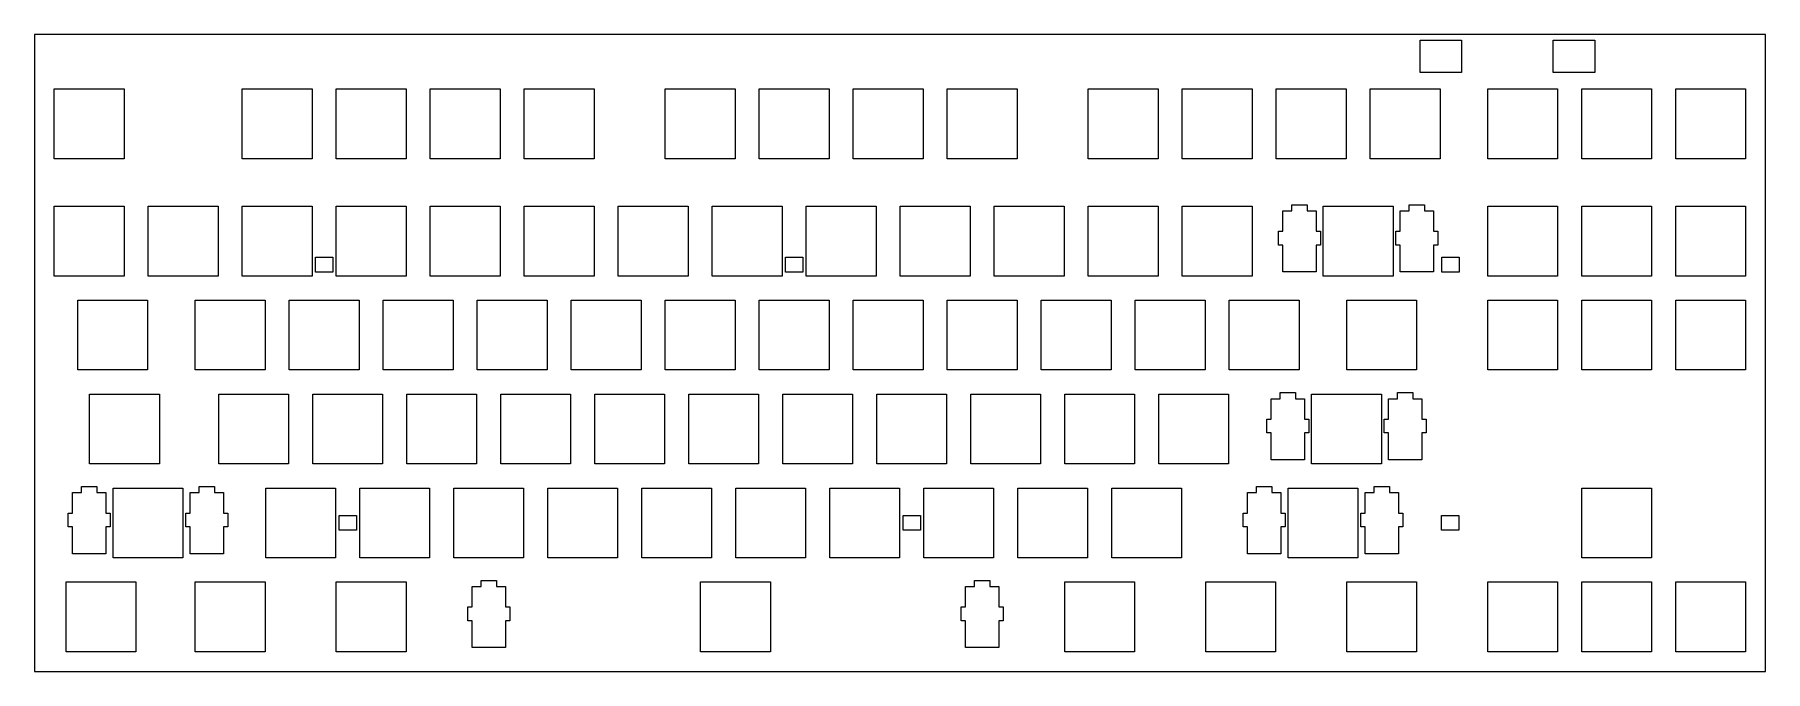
# Model space of a CAD drawing. Header units: millimetres. Extents: x 0 to 351, y 0 to 129.
import ezdxf

# ---------------------------------------------------------------- set-up
doc = ezdxf.new("R2010")
doc.units = ezdxf.units.MM

msp = doc.modelspace()

# ---------------------------------------------------------------- linework, layer by layer
for p, q in [((0, 129.19, 3.05), (0, 0, 3.05)), ((350.76, 129.19, 3.05), (0, 129.19, 3.05)), ((280.77, 128.09, 3.05), (289.17, 128.09, 3.05)), ((280.77, 121.49, 3.05), (280.77, 128.09, 3.05)), ((289.17, 128.09, 3.05), (289.17, 121.49, 3.05)), ((307.77, 128.09, 3.05), (316.17, 128.09, 3.05)), ((307.77, 121.49, 3.05), (307.77, 128.09, 3.05)), ((316.17, 128.09, 3.05), (316.17, 121.49, 3.05)), ((350.76, 0, 3.05), (350.76, 129.19, 3.05)), ((289.17, 121.49, 3.05), (280.77, 121.49, 3.05)), ((316.17, 121.49, 3.05), (307.77, 121.49, 3.05)), ((3.995, 118.165, 3.05), (18.145, 118.165, 3.05)), ((3.995, 104.015, 3.05), (3.995, 118.165, 3.05)), ((18.145, 118.165, 3.05), (18.145, 104.015, 3.05)), ((42.095, 118.165, 3.05), (56.245, 118.165, 3.05)), ((42.095, 104.015, 3.05), (42.095, 118.165, 3.05)), ((56.245, 118.165, 3.05), (56.245, 104.015, 3.05)), ((61.145, 118.165, 3.05), (75.295, 118.165, 3.05)), ((61.145, 104.015, 3.05), (61.145, 118.165, 3.05)), ((75.295, 118.165, 3.05), (75.295, 104.015, 3.05)), ((80.195, 118.165, 3.05), (94.345, 118.165, 3.05)), ((80.195, 104.015, 3.05), (80.195, 118.165, 3.05)), ((94.345, 118.165, 3.05), (94.345, 104.015, 3.05)), ((99.245, 118.165, 3.05), (113.395, 118.165, 3.05)), ((99.245, 104.015, 3.05), (99.245, 118.165, 3.05)), ((113.395, 118.165, 3.05), (113.395, 104.015, 3.05)), ((127.82, 118.165, 3.05), (141.97, 118.165, 3.05)), ((127.82, 104.015, 3.05), (127.82, 118.165, 3.05)), ((141.97, 118.165, 3.05), (141.97, 104.015, 3.05)), ((146.87, 118.165, 3.05), (161.02, 118.165, 3.05)), ((146.87, 104.015, 3.05), (146.87, 118.165, 3.05)), ((161.02, 118.165, 3.05), (161.02, 104.015, 3.05)), ((165.92, 118.165, 3.05), (180.07, 118.165, 3.05)), ((165.92, 104.015, 3.05), (165.92, 118.165, 3.05)), ((180.07, 118.165, 3.05), (180.07, 104.015, 3.05)), ((184.97, 118.165, 3.05), (199.12, 118.165, 3.05)), ((184.97, 104.015, 3.05), (184.97, 118.165, 3.05)), ((199.12, 118.165, 3.05), (199.12, 104.015, 3.05)), ((213.545, 118.165, 3.05), (227.695, 118.165, 3.05)), ((213.545, 104.015, 3.05), (213.545, 118.165, 3.05)), ((227.695, 118.165, 3.05), (227.695, 104.015, 3.05)), ((232.595, 118.165, 3.05), (246.745, 118.165, 3.05)), ((232.595, 104.015, 3.05), (232.595, 118.165, 3.05)), ((246.745, 118.165, 3.05), (246.745, 104.015, 3.05)), ((251.645, 118.165, 3.05), (265.795, 118.165, 3.05)), ((251.645, 104.015, 3.05), (251.645, 118.165, 3.05)), ((265.795, 118.165, 3.05), (265.795, 104.015, 3.05)), ((270.695, 118.165, 3.05), (284.845, 118.165, 3.05)), ((270.695, 104.015, 3.05), (270.695, 118.165, 3.05)), ((284.845, 118.165, 3.05), (284.845, 104.015, 3.05)), ((294.5075, 118.165, 3.05), (308.6575, 118.165, 3.05)), ((294.5075, 104.015, 3.05), (294.5075, 118.165, 3.05)), ((308.6575, 118.165, 3.05), (308.6575, 104.015, 3.05)), ((313.5575, 118.165, 3.05), (327.7075, 118.165, 3.05)), ((313.5575, 104.015, 3.05), (313.5575, 118.165, 3.05)), ((327.7075, 118.165, 3.05), (327.7075, 104.015, 3.05)), ((332.6075, 118.165, 3.05), (346.7575, 118.165, 3.05)), ((332.6075, 104.015, 3.05), (332.6075, 118.165, 3.05)), ((346.7575, 118.165, 3.05), (346.7575, 104.015, 3.05)), ((18.145, 104.015, 3.05), (3.995, 104.015, 3.05)), ((56.245, 104.015, 3.05), (42.095, 104.015, 3.05)), ((75.295, 104.015, 3.05), (61.145, 104.015, 3.05)), ((94.345, 104.015, 3.05), (80.195, 104.015, 3.05)), ((113.395, 104.015, 3.05), (99.245, 104.015, 3.05)), ((141.97, 104.015, 3.05), (127.82, 104.015, 3.05)), ((161.02, 104.015, 3.05), (146.87, 104.015, 3.05)), ((180.07, 104.015, 3.05), (165.92, 104.015, 3.05)), ((199.12, 104.015, 3.05), (184.97, 104.015, 3.05)), ((227.695, 104.015, 3.05), (213.545, 104.015, 3.05)), ((246.745, 104.015, 3.05), (232.595, 104.015, 3.05)), ((265.795, 104.015, 3.05), (251.645, 104.015, 3.05)), ((284.845, 104.015, 3.05), (270.695, 104.015, 3.05)), ((308.6575, 104.015, 3.05), (294.5075, 104.015, 3.05)), ((327.7075, 104.015, 3.05), (313.5575, 104.015, 3.05)), ((346.7575, 104.015, 3.05), (332.6075, 104.015, 3.05)), ((3.995, 94.3525, 3.05), (18.145, 94.3525, 3.05)), ((3.995, 80.2025, 3.05), (3.995, 94.3525, 3.05)), ((18.145, 94.3525, 3.05), (18.145, 80.2025, 3.05)), ((23.045, 94.3525, 3.05), (37.195, 94.3525, 3.05)), ((23.045, 80.2025, 3.05), (23.045, 94.3525, 3.05)), ((37.195, 94.3525, 3.05), (37.195, 80.2025, 3.05)), ((42.095, 94.3525, 3.05), (56.245, 94.3525, 3.05)), ((42.095, 80.2025, 3.05), (42.095, 94.3525, 3.05)), ((56.245, 94.3525, 3.05), (56.245, 80.2025, 3.05)), ((61.145, 80.2025, 3.05), (61.145, 94.3525, 3.05)), ((61.145, 94.3525, 3.05), (75.295, 94.3525, 3.05)), ((75.295, 94.3525, 3.05), (75.295, 80.2025, 3.05)), ((80.195, 94.3525, 3.05), (94.345, 94.3525, 3.05)), ((80.195, 80.2025, 3.05), (80.195, 94.3525, 3.05)), ((94.345, 94.3525, 3.05), (94.345, 80.2025, 3.05)), ((99.245, 80.2025, 3.05), (99.245, 94.3525, 3.05)), ((99.245, 94.3525, 3.05), (113.395, 94.3525, 3.05)), ((113.395, 94.3525, 3.05), (113.395, 80.2025, 3.05)), ((118.295, 94.3525, 3.05), (132.445, 94.3525, 3.05)), ((118.295, 80.2025, 3.05), (118.295, 94.3525, 3.05)), ((132.445, 94.3525, 3.05), (132.445, 80.2025, 3.05)), ((137.345, 94.3525, 3.05), (151.495, 94.3525, 3.05)), ((137.345, 80.2025, 3.05), (137.345, 94.3525, 3.05)), ((151.495, 94.3525, 3.05), (151.495, 80.2025, 3.05)), ((156.395, 94.3525, 3.05), (170.545, 94.3525, 3.05)), ((156.395, 80.2025, 3.05), (156.395, 94.3525, 3.05)), ((170.545, 94.3525, 3.05), (170.545, 80.2025, 3.05)), ((175.445, 94.3525, 3.05), (189.595, 94.3525, 3.05)), ((175.445, 80.2025, 3.05), (175.445, 94.3525, 3.05)), ((189.595, 94.3525, 3.05), (189.595, 80.2025, 3.05)), ((194.495, 94.3525, 3.05), (208.645, 94.3525, 3.05)), ((194.495, 80.2025, 3.05), (194.495, 94.3525, 3.05)), ((208.645, 94.3525, 3.05), (208.645, 80.2025, 3.05)), ((213.545, 94.3525, 3.05), (227.695, 94.3525, 3.05)), ((213.545, 80.2025, 3.05), (213.545, 94.3525, 3.05)), ((227.695, 94.3525, 3.05), (227.695, 80.2025, 3.05)), ((232.595, 80.2025, 3.05), (232.595, 94.3525, 3.05)), ((232.595, 94.3525, 3.05), (246.745, 94.3525, 3.05)), ((246.745, 94.3525, 3.05), (246.745, 80.2025, 3.05)), ((252.97, 89.2775, 3.05), (252.97, 93.4275, 3.05)), ((252.97, 93.4275, 3.05), (254.795, 93.4275, 3.05)), ((254.795, 93.4275, 3.05), (254.795, 94.6775, 3.05)), ((254.795, 94.6775, 3.05), (257.895, 94.6775, 3.05)), ((257.895, 94.6775, 3.05), (257.895, 93.4275, 3.05)), ((257.895, 93.4275, 3.05), (259.72, 93.4275, 3.05)), ((259.72, 93.4275, 3.05), (259.72, 89.2775, 3.05)), ((261.17, 94.3525, 3.05), (275.32, 94.3525, 3.05)), ((261.17, 80.2025, 3.05), (261.17, 94.3525, 3.05)), ((275.32, 94.3525, 3.05), (275.32, 80.2025, 3.05)), ((276.77, 89.2775, 3.05), (276.77, 93.4275, 3.05)), ((276.77, 93.4275, 3.05), (278.595, 93.4275, 3.05)), ((278.595, 93.4275, 3.05), (278.595, 94.6775, 3.05)), ((278.595, 94.6775, 3.05), (281.695, 94.6775, 3.05)), ((281.695, 94.6775, 3.05), (281.695, 93.4275, 3.05)), ((281.695, 93.4275, 3.05), (283.52, 93.4275, 3.05)), ((283.52, 93.4275, 3.05), (283.52, 89.2775, 3.05)), ((294.5075, 94.3525, 3.05), (308.6575, 94.3525, 3.05)), ((294.5075, 80.2025, 3.05), (294.5075, 94.3525, 3.05)), ((308.6575, 94.3525, 3.05), (308.6575, 80.2025, 3.05)), ((313.5575, 94.3525, 3.05), (327.7075, 94.3525, 3.05)), ((313.5575, 80.2025, 3.05), (313.5575, 94.3525, 3.05)), ((327.7075, 94.3525, 3.05), (327.7075, 80.2025, 3.05)), ((332.6075, 80.2025, 3.05), (332.6075, 94.3525, 3.05)), ((332.6075, 94.3525, 3.05), (346.7575, 94.3525, 3.05)), ((346.7575, 94.3525, 3.05), (346.7575, 80.2025, 3.05)), ((252.095, 86.4775, 3.05), (252.095, 89.2775, 3.05)), ((252.095, 89.2775, 3.05), (252.97, 89.2775, 3.05)), ((259.72, 89.2775, 3.05), (260.595, 89.2775, 3.05)), ((260.595, 89.2775, 3.05), (260.595, 86.4775, 3.05)), ((275.895, 86.4775, 3.05), (275.895, 89.2775, 3.05)), ((275.895, 89.2775, 3.05), (276.77, 89.2775, 3.05)), ((283.52, 89.2775, 3.05), (284.395, 89.2775, 3.05)), ((284.395, 89.2775, 3.05), (284.395, 86.4775, 3.05)), ((252.97, 86.4775, 3.05), (252.095, 86.4775, 3.05)), ((252.97, 81.0275, 3.05), (252.97, 86.4775, 3.05)), ((260.595, 86.4775, 3.05), (259.72, 86.4775, 3.05)), ((259.72, 86.4775, 3.05), (259.72, 81.0275, 3.05)), ((276.77, 86.4775, 3.05), (275.895, 86.4775, 3.05)), ((276.77, 81.0275, 3.05), (276.77, 86.4775, 3.05)), ((284.395, 86.4775, 3.05), (283.52, 86.4775, 3.05)), ((283.52, 86.4775, 3.05), (283.52, 81.0275, 3.05)), ((56.94, 84.015, 3.05), (60.44, 84.015, 3.05)), ((56.94, 81.015, 3.05), (56.94, 84.015, 3.05)), ((60.44, 81.015, 3.05), (56.94, 81.015, 3.05)), ((60.44, 84.015, 3.05), (60.44, 81.015, 3.05)), ((152.19, 81.015, 3.05), (152.19, 84.015, 3.05)), ((152.19, 84.015, 3.05), (155.69, 84.015, 3.05)), ((155.69, 81.015, 3.05), (152.19, 81.015, 3.05)), ((155.69, 84.015, 3.05), (155.69, 81.015, 3.05)), ((259.72, 81.0275, 3.05), (252.97, 81.0275, 3.05)), ((283.52, 81.0275, 3.05), (276.77, 81.0275, 3.05)), ((285.22, 84.015, 3.05), (288.72, 84.015, 3.05)), ((285.22, 81.015, 3.05), (285.22, 84.015, 3.05)), ((288.72, 81.015, 3.05), (285.22, 81.015, 3.05)), ((288.72, 84.015, 3.05), (288.72, 81.015, 3.05)), ((18.145, 80.2025, 3.05), (3.995, 80.2025, 3.05)), ((37.195, 80.2025, 3.05), (23.045, 80.2025, 3.05)), ((56.245, 80.2025, 3.05), (42.095, 80.2025, 3.05)), ((75.295, 80.2025, 3.05), (61.145, 80.2025, 3.05)), ((94.345, 80.2025, 3.05), (80.195, 80.2025, 3.05)), ((113.395, 80.2025, 3.05), (99.245, 80.2025, 3.05)), ((132.445, 80.2025, 3.05), (118.295, 80.2025, 3.05)), ((151.495, 80.2025, 3.05), (137.345, 80.2025, 3.05)), ((170.545, 80.2025, 3.05), (156.395, 80.2025, 3.05)), ((189.595, 80.2025, 3.05), (175.445, 80.2025, 3.05)), ((208.645, 80.2025, 3.05), (194.495, 80.2025, 3.05)), ((227.695, 80.2025, 3.05), (213.545, 80.2025, 3.05)), ((246.745, 80.2025, 3.05), (232.595, 80.2025, 3.05)), ((275.32, 80.2025, 3.05), (261.17, 80.2025, 3.05)), ((308.6575, 80.2025, 3.05), (294.5075, 80.2025, 3.05)), ((327.7075, 80.2025, 3.05), (313.5575, 80.2025, 3.05)), ((346.7575, 80.2025, 3.05), (332.6075, 80.2025, 3.05)), ((8.7575, 61.1525, 3.05), (8.7575, 75.3025, 3.05)), ((8.7575, 75.3025, 3.05), (22.9075, 75.3025, 3.05)), ((22.9075, 75.3025, 3.05), (22.9075, 61.1525, 3.05)), ((32.57, 61.1525, 3.05), (32.57, 75.3025, 3.05)), ((32.57, 75.3025, 3.05), (46.72, 75.3025, 3.05)), ((46.72, 75.3025, 3.05), (46.72, 61.1525, 3.05)), ((51.62, 75.3025, 3.05), (65.77, 75.3025, 3.05)), ((51.62, 61.1525, 3.05), (51.62, 75.3025, 3.05)), ((65.77, 75.3025, 3.05), (65.77, 61.1525, 3.05)), ((70.67, 75.3025, 3.05), (84.82, 75.3025, 3.05)), ((70.67, 61.1525, 3.05), (70.67, 75.3025, 3.05)), ((84.82, 75.3025, 3.05), (84.82, 61.1525, 3.05)), ((89.72, 75.3025, 3.05), (103.87, 75.3025, 3.05)), ((89.72, 61.1525, 3.05), (89.72, 75.3025, 3.05)), ((103.87, 75.3025, 3.05), (103.87, 61.1525, 3.05)), ((108.77, 75.3025, 3.05), (122.92, 75.3025, 3.05)), ((108.77, 61.1525, 3.05), (108.77, 75.3025, 3.05)), ((122.92, 75.3025, 3.05), (122.92, 61.1525, 3.05)), ((127.82, 61.1525, 3.05), (127.82, 75.3025, 3.05)), ((127.82, 75.3025, 3.05), (141.97, 75.3025, 3.05)), ((141.97, 75.3025, 3.05), (141.97, 61.1525, 3.05)), ((146.87, 75.3025, 3.05), (161.02, 75.3025, 3.05)), ((146.87, 61.1525, 3.05), (146.87, 75.3025, 3.05)), ((161.02, 75.3025, 3.05), (161.02, 61.1525, 3.05)), ((165.92, 75.3025, 3.05), (180.07, 75.3025, 3.05)), ((165.92, 61.1525, 3.05), (165.92, 75.3025, 3.05)), ((180.07, 75.3025, 3.05), (180.07, 61.1525, 3.05)), ((184.97, 75.3025, 3.05), (199.12, 75.3025, 3.05)), ((184.97, 61.1525, 3.05), (184.97, 75.3025, 3.05)), ((199.12, 75.3025, 3.05), (199.12, 61.1525, 3.05)), ((204.02, 61.1525, 3.05), (204.02, 75.3025, 3.05)), ((204.02, 75.3025, 3.05), (218.17, 75.3025, 3.05)), ((218.17, 75.3025, 3.05), (218.17, 61.1525, 3.05)), ((223.07, 75.3025, 3.05), (237.22, 75.3025, 3.05)), ((223.07, 61.1525, 3.05), (223.07, 75.3025, 3.05)), ((237.22, 75.3025, 3.05), (237.22, 61.1525, 3.05)), ((242.12, 61.1525, 3.05), (242.12, 75.3025, 3.05)), ((242.12, 75.3025, 3.05), (256.27, 75.3025, 3.05)), ((256.27, 75.3025, 3.05), (256.27, 61.1525, 3.05)), ((265.9325, 75.3025, 3.05), (280.0825, 75.3025, 3.05)), ((265.9325, 61.1525, 3.05), (265.9325, 75.3025, 3.05)), ((280.0825, 75.3025, 3.05), (280.0825, 61.1525, 3.05)), ((294.5075, 61.1525, 3.05), (294.5075, 75.3025, 3.05)), ((294.5075, 75.3025, 3.05), (308.6575, 75.3025, 3.05)), ((308.6575, 75.3025, 3.05), (308.6575, 61.1525, 3.05)), ((313.5575, 75.3025, 3.05), (327.7075, 75.3025, 3.05)), ((313.5575, 61.1525, 3.05), (313.5575, 75.3025, 3.05)), ((327.7075, 75.3025, 3.05), (327.7075, 61.1525, 3.05)), ((332.6075, 75.3025, 3.05), (346.7575, 75.3025, 3.05)), ((332.6075, 61.1525, 3.05), (332.6075, 75.3025, 3.05)), ((346.7575, 75.3025, 3.05), (346.7575, 61.1525, 3.05)), ((22.9075, 61.1525, 3.05), (8.7575, 61.1525, 3.05)), ((46.72, 61.1525, 3.05), (32.57, 61.1525, 3.05)), ((65.77, 61.1525, 3.05), (51.62, 61.1525, 3.05)), ((84.82, 61.1525, 3.05), (70.67, 61.1525, 3.05)), ((103.87, 61.1525, 3.05), (89.72, 61.1525, 3.05)), ((122.92, 61.1525, 3.05), (108.77, 61.1525, 3.05)), ((141.97, 61.1525, 3.05), (127.82, 61.1525, 3.05)), ((161.02, 61.1525, 3.05), (146.87, 61.1525, 3.05)), ((180.07, 61.1525, 3.05), (165.92, 61.1525, 3.05)), ((199.12, 61.1525, 3.05), (184.97, 61.1525, 3.05)), ((218.17, 61.1525, 3.05), (204.02, 61.1525, 3.05)), ((237.22, 61.1525, 3.05), (223.07, 61.1525, 3.05)), ((256.27, 61.1525, 3.05), (242.12, 61.1525, 3.05)), ((280.0825, 61.1525, 3.05), (265.9325, 61.1525, 3.05)), ((308.6575, 61.1525, 3.05), (294.5075, 61.1525, 3.05)), ((327.7075, 61.1525, 3.05), (313.5575, 61.1525, 3.05)), ((346.7575, 61.1525, 3.05), (332.6075, 61.1525, 3.05)), ((11.13875, 56.2525, 3.05), (25.28875, 56.2525, 3.05)), ((11.13875, 42.1025, 3.05), (11.13875, 56.2525, 3.05)), ((25.28875, 56.2525, 3.05), (25.28875, 42.1025, 3.05)), ((37.3325, 56.2525, 3.05), (51.4825, 56.2525, 3.05)), ((37.3325, 42.1025, 3.05), (37.3325, 56.2525, 3.05)), ((51.4825, 56.2525, 3.05), (51.4825, 42.1025, 3.05)), ((56.3825, 56.2525, 3.05), (70.5325, 56.2525, 3.05)), ((56.3825, 42.1025, 3.05), (56.3825, 56.2525, 3.05)), ((70.5325, 56.2525, 3.05), (70.5325, 42.1025, 3.05)), ((75.4325, 56.2525, 3.05), (89.5825, 56.2525, 3.05)), ((75.4325, 42.1025, 3.05), (75.4325, 56.2525, 3.05)), ((89.5825, 56.2525, 3.05), (89.5825, 42.1025, 3.05)), ((94.4825, 56.2525, 3.05), (108.6325, 56.2525, 3.05)), ((94.4825, 42.1025, 3.05), (94.4825, 56.2525, 3.05)), ((108.6325, 56.2525, 3.05), (108.6325, 42.1025, 3.05)), ((113.5325, 56.2525, 3.05), (127.6825, 56.2525, 3.05)), ((113.5325, 42.1025, 3.05), (113.5325, 56.2525, 3.05)), ((127.6825, 56.2525, 3.05), (127.6825, 42.1025, 3.05)), ((132.5825, 56.2525, 3.05), (146.7325, 56.2525, 3.05)), ((132.5825, 42.1025, 3.05), (132.5825, 56.2525, 3.05)), ((146.7325, 56.2525, 3.05), (146.7325, 42.1025, 3.05)), ((151.6325, 56.2525, 3.05), (165.7825, 56.2525, 3.05)), ((151.6325, 42.1025, 3.05), (151.6325, 56.2525, 3.05)), ((165.7825, 56.2525, 3.05), (165.7825, 42.1025, 3.05)), ((170.6825, 56.2525, 3.05), (184.8325, 56.2525, 3.05)), ((170.6825, 42.1025, 3.05), (170.6825, 56.2525, 3.05)), ((184.8325, 56.2525, 3.05), (184.8325, 42.1025, 3.05)), ((189.7325, 56.2525, 3.05), (203.8825, 56.2525, 3.05)), ((189.7325, 42.1025, 3.05), (189.7325, 56.2525, 3.05)), ((203.8825, 56.2525, 3.05), (203.8825, 42.1025, 3.05)), ((208.7825, 56.2525, 3.05), (222.9325, 56.2525, 3.05)), ((208.7825, 42.1025, 3.05), (208.7825, 56.2525, 3.05)), ((222.9325, 56.2525, 3.05), (222.9325, 42.1025, 3.05)), ((227.8325, 56.2525, 3.05), (241.9825, 56.2525, 3.05)), ((227.8325, 42.1025, 3.05), (227.8325, 56.2525, 3.05)), ((241.9825, 56.2525, 3.05), (241.9825, 42.1025, 3.05)), ((252.41375, 55.3275, 3.05), (252.41375, 56.5775, 3.05)), ((252.41375, 56.5775, 3.05), (255.51375, 56.5775, 3.05)), ((255.51375, 56.5775, 3.05), (255.51375, 55.3275, 3.05)), ((258.78875, 56.2525, 3.05), (272.93875, 56.2525, 3.05)), ((258.78875, 42.1025, 3.05), (258.78875, 56.2525, 3.05)), ((272.93875, 56.2525, 3.05), (272.93875, 42.1025, 3.05)), ((276.21375, 55.3275, 3.05), (276.21375, 56.5775, 3.05)), ((276.21375, 56.5775, 3.05), (279.31375, 56.5775, 3.05)), ((279.31375, 56.5775, 3.05), (279.31375, 55.3275, 3.05)), ((250.58875, 51.1775, 3.05), (250.58875, 55.3275, 3.05)), ((250.58875, 55.3275, 3.05), (252.41375, 55.3275, 3.05)), ((255.51375, 55.3275, 3.05), (257.33875, 55.3275, 3.05)), ((257.33875, 55.3275, 3.05), (257.33875, 51.1775, 3.05)), ((274.38875, 51.1775, 3.05), (274.38875, 55.3275, 3.05)), ((274.38875, 55.3275, 3.05), (276.21375, 55.3275, 3.05)), ((279.31375, 55.3275, 3.05), (281.13875, 55.3275, 3.05)), ((281.13875, 55.3275, 3.05), (281.13875, 51.1775, 3.05)), ((249.71375, 48.3775, 3.05), (249.71375, 51.1775, 3.05)), ((249.71375, 51.1775, 3.05), (250.58875, 51.1775, 3.05)), ((257.33875, 51.1775, 3.05), (258.21375, 51.1775, 3.05)), ((258.21375, 51.1775, 3.05), (258.21375, 48.3775, 3.05)), ((273.51375, 48.3775, 3.05), (273.51375, 51.1775, 3.05)), ((273.51375, 51.1775, 3.05), (274.38875, 51.1775, 3.05)), ((281.13875, 51.1775, 3.05), (282.01375, 51.1775, 3.05)), ((282.01375, 51.1775, 3.05), (282.01375, 48.3775, 3.05)), ((250.58875, 48.3775, 3.05), (249.71375, 48.3775, 3.05)), ((250.58875, 42.9275, 3.05), (250.58875, 48.3775, 3.05)), ((258.21375, 48.3775, 3.05), (257.33875, 48.3775, 3.05)), ((257.33875, 48.3775, 3.05), (257.33875, 42.9275, 3.05)), ((274.38875, 48.3775, 3.05), (273.51375, 48.3775, 3.05)), ((274.38875, 42.9275, 3.05), (274.38875, 48.3775, 3.05)), ((282.01375, 48.3775, 3.05), (281.13875, 48.3775, 3.05)), ((281.13875, 48.3775, 3.05), (281.13875, 42.9275, 3.05)), ((25.28875, 42.1025, 3.05), (11.13875, 42.1025, 3.05)), ((51.4825, 42.1025, 3.05), (37.3325, 42.1025, 3.05)), ((70.5325, 42.1025, 3.05), (56.3825, 42.1025, 3.05)), ((89.5825, 42.1025, 3.05), (75.4325, 42.1025, 3.05)), ((108.6325, 42.1025, 3.05), (94.4825, 42.1025, 3.05)), ((127.6825, 42.1025, 3.05), (113.5325, 42.1025, 3.05)), ((146.7325, 42.1025, 3.05), (132.5825, 42.1025, 3.05)), ((165.7825, 42.1025, 3.05), (151.6325, 42.1025, 3.05)), ((184.8325, 42.1025, 3.05), (170.6825, 42.1025, 3.05)), ((203.8825, 42.1025, 3.05), (189.7325, 42.1025, 3.05)), ((222.9325, 42.1025, 3.05), (208.7825, 42.1025, 3.05)), ((241.9825, 42.1025, 3.05), (227.8325, 42.1025, 3.05)), ((257.33875, 42.9275, 3.05), (250.58875, 42.9275, 3.05)), ((272.93875, 42.1025, 3.05), (258.78875, 42.1025, 3.05)), ((281.13875, 42.9275, 3.05), (274.38875, 42.9275, 3.05)), ((7.70125, 32.1275, 3.05), (7.70125, 36.2775, 3.05)), ((7.70125, 36.2775, 3.05), (9.52625, 36.2775, 3.05)), ((9.52625, 36.2775, 3.05), (9.52625, 37.5275, 3.05)), ((9.52625, 37.5275, 3.05), (12.62625, 37.5275, 3.05)), ((12.62625, 37.5275, 3.05), (12.62625, 36.2775, 3.05)), ((12.62625, 36.2775, 3.05), (14.45125, 36.2775, 3.05)), ((14.45125, 36.2775, 3.05), (14.45125, 32.1275, 3.05)), ((15.90125, 37.2025, 3.05), (30.05125, 37.2025, 3.05)), ((15.90125, 23.0525, 3.05), (15.90125, 37.2025, 3.05)), ((30.05125, 37.2025, 3.05), (30.05125, 23.0525, 3.05)), ((31.50125, 32.1275, 3.05), (31.50125, 36.2775, 3.05)), ((31.50125, 36.2775, 3.05), (33.32625, 36.2775, 3.05)), ((33.32625, 36.2775, 3.05), (33.32625, 37.5275, 3.05)), ((33.32625, 37.5275, 3.05), (36.42625, 37.5275, 3.05)), ((36.42625, 37.5275, 3.05), (36.42625, 36.2775, 3.05)), ((36.42625, 36.2775, 3.05), (38.25125, 36.2775, 3.05)), ((38.25125, 36.2775, 3.05), (38.25125, 32.1275, 3.05)), ((46.8575, 23.0525, 3.05), (46.8575, 37.2025, 3.05)), ((46.8575, 37.2025, 3.05), (61.0075, 37.2025, 3.05)), ((61.0075, 37.2025, 3.05), (61.0075, 23.0525, 3.05)), ((65.9075, 37.2025, 3.05), (80.0575, 37.2025, 3.05)), ((65.9075, 23.0525, 3.05), (65.9075, 37.2025, 3.05)), ((80.0575, 37.2025, 3.05), (80.0575, 23.0525, 3.05)), ((84.9575, 37.2025, 3.05), (99.1075, 37.2025, 3.05)), ((84.9575, 23.0525, 3.05), (84.9575, 37.2025, 3.05)), ((99.1075, 37.2025, 3.05), (99.1075, 23.0525, 3.05)), ((104.0075, 37.2025, 3.05), (118.1575, 37.2025, 3.05)), ((104.0075, 23.0525, 3.05), (104.0075, 37.2025, 3.05)), ((118.1575, 37.2025, 3.05), (118.1575, 23.0525, 3.05)), ((123.0575, 23.0525, 3.05), (123.0575, 37.2025, 3.05)), ((123.0575, 37.2025, 3.05), (137.2075, 37.2025, 3.05)), ((137.2075, 37.2025, 3.05), (137.2075, 23.0525, 3.05)), ((142.1075, 37.2025, 3.05), (156.2575, 37.2025, 3.05)), ((142.1075, 23.0525, 3.05), (142.1075, 37.2025, 3.05)), ((156.2575, 37.2025, 3.05), (156.2575, 23.0525, 3.05)), ((161.1575, 23.0525, 3.05), (161.1575, 37.2025, 3.05)), ((161.1575, 37.2025, 3.05), (175.3075, 37.2025, 3.05)), ((175.3075, 37.2025, 3.05), (175.3075, 23.0525, 3.05)), ((180.2075, 23.0525, 3.05), (180.2075, 37.2025, 3.05)), ((180.2075, 37.2025, 3.05), (194.3575, 37.2025, 3.05)), ((194.3575, 37.2025, 3.05), (194.3575, 23.0525, 3.05)), ((199.2575, 37.2025, 3.05), (213.4075, 37.2025, 3.05)), ((199.2575, 23.0525, 3.05), (199.2575, 37.2025, 3.05)), ((213.4075, 37.2025, 3.05), (213.4075, 23.0525, 3.05)), ((218.3075, 37.2025, 3.05), (232.4575, 37.2025, 3.05)), ((218.3075, 23.0525, 3.05), (218.3075, 37.2025, 3.05)), ((232.4575, 37.2025, 3.05), (232.4575, 23.0525, 3.05)), ((245.82625, 32.1275, 3.05), (245.82625, 36.2775, 3.05)), ((245.82625, 36.2775, 3.05), (247.65125, 36.2775, 3.05)), ((247.65125, 36.2775, 3.05), (247.65125, 37.5275, 3.05)), ((247.65125, 37.5275, 3.05), (250.75125, 37.5275, 3.05)), ((250.75125, 37.5275, 3.05), (250.75125, 36.2775, 3.05)), ((250.75125, 36.2775, 3.05), (252.57625, 36.2775, 3.05)), ((252.57625, 36.2775, 3.05), (252.57625, 32.1275, 3.05)), ((254.02625, 37.2025, 3.05), (268.17625, 37.2025, 3.05)), ((254.02625, 23.0525, 3.05), (254.02625, 37.2025, 3.05)), ((268.17625, 37.2025, 3.05), (268.17625, 23.0525, 3.05)), ((269.62625, 32.1275, 3.05), (269.62625, 36.2775, 3.05)), ((269.62625, 36.2775, 3.05), (271.45125, 36.2775, 3.05)), ((271.45125, 36.2775, 3.05), (271.45125, 37.5275, 3.05)), ((271.45125, 37.5275, 3.05), (274.55125, 37.5275, 3.05)), ((274.55125, 37.5275, 3.05), (274.55125, 36.2775, 3.05)), ((274.55125, 36.2775, 3.05), (276.37625, 36.2775, 3.05)), ((276.37625, 36.2775, 3.05), (276.37625, 32.1275, 3.05)), ((313.5575, 37.2025, 3.05), (327.7075, 37.2025, 3.05)), ((313.5575, 23.0525, 3.05), (313.5575, 37.2025, 3.05)), ((327.7075, 37.2025, 3.05), (327.7075, 23.0525, 3.05)), ((6.82625, 29.3275, 3.05), (6.82625, 32.1275, 3.05)), ((6.82625, 32.1275, 3.05), (7.70125, 32.1275, 3.05)), ((14.45125, 32.1275, 3.05), (15.32625, 32.1275, 3.05)), ((15.32625, 32.1275, 3.05), (15.32625, 29.3275, 3.05)), ((30.62625, 29.3275, 3.05), (30.62625, 32.1275, 3.05)), ((30.62625, 32.1275, 3.05), (31.50125, 32.1275, 3.05)), ((38.25125, 32.1275, 3.05), (39.12625, 32.1275, 3.05)), ((39.12625, 32.1275, 3.05), (39.12625, 29.3275, 3.05)), ((61.71, 28.63, 3.05), (61.71, 31.63, 3.05)), ((61.71, 31.63, 3.05), (65.21, 31.63, 3.05)), ((65.21, 31.63, 3.05), (65.21, 28.63, 3.05)), ((176.01, 28.63, 3.05), (176.01, 31.63, 3.05)), ((176.01, 31.63, 3.05), (179.51, 31.63, 3.05)), ((179.51, 31.63, 3.05), (179.51, 28.63, 3.05)), ((244.95125, 29.3275, 3.05), (244.95125, 32.1275, 3.05)), ((244.95125, 32.1275, 3.05), (245.82625, 32.1275, 3.05)), ((252.57625, 32.1275, 3.05), (253.45125, 32.1275, 3.05)), ((253.45125, 32.1275, 3.05), (253.45125, 29.3275, 3.05)), ((268.75125, 29.3275, 3.05), (268.75125, 32.1275, 3.05)), ((268.75125, 32.1275, 3.05), (269.62625, 32.1275, 3.05)), ((276.37625, 32.1275, 3.05), (277.25125, 32.1275, 3.05)), ((277.25125, 32.1275, 3.05), (277.25125, 29.3275, 3.05)), ((285.12, 28.63, 3.05), (285.12, 31.63, 3.05)), ((285.12, 31.63, 3.05), (288.62, 31.63, 3.05)), ((288.62, 31.63, 3.05), (288.62, 28.63, 3.05)), ((7.70125, 29.3275, 3.05), (6.82625, 29.3275, 3.05)), ((7.70125, 23.8775, 3.05), (7.70125, 29.3275, 3.05)), ((15.32625, 29.3275, 3.05), (14.45125, 29.3275, 3.05)), ((14.45125, 29.3275, 3.05), (14.45125, 23.8775, 3.05)), ((31.50125, 29.3275, 3.05), (30.62625, 29.3275, 3.05)), ((31.50125, 23.8775, 3.05), (31.50125, 29.3275, 3.05)), ((39.12625, 29.3275, 3.05), (38.25125, 29.3275, 3.05)), ((38.25125, 29.3275, 3.05), (38.25125, 23.8775, 3.05)), ((65.21, 28.63, 3.05), (61.71, 28.63, 3.05)), ((179.51, 28.63, 3.05), (176.01, 28.63, 3.05)), ((245.82625, 29.3275, 3.05), (244.95125, 29.3275, 3.05)), ((245.82625, 23.8775, 3.05), (245.82625, 29.3275, 3.05)), ((253.45125, 29.3275, 3.05), (252.57625, 29.3275, 3.05)), ((252.57625, 29.3275, 3.05), (252.57625, 23.8775, 3.05)), ((269.62625, 29.3275, 3.05), (268.75125, 29.3275, 3.05)), ((269.62625, 23.8775, 3.05), (269.62625, 29.3275, 3.05)), ((277.25125, 29.3275, 3.05), (276.37625, 29.3275, 3.05)), ((276.37625, 29.3275, 3.05), (276.37625, 23.8775, 3.05)), ((288.62, 28.63, 3.05), (285.12, 28.63, 3.05)), ((14.45125, 23.8775, 3.05), (7.70125, 23.8775, 3.05)), ((30.05125, 23.0525, 3.05), (15.90125, 23.0525, 3.05)), ((38.25125, 23.8775, 3.05), (31.50125, 23.8775, 3.05)), ((61.0075, 23.0525, 3.05), (46.8575, 23.0525, 3.05)), ((80.0575, 23.0525, 3.05), (65.9075, 23.0525, 3.05)), ((99.1075, 23.0525, 3.05), (84.9575, 23.0525, 3.05)), ((118.1575, 23.0525, 3.05), (104.0075, 23.0525, 3.05)), ((137.2075, 23.0525, 3.05), (123.0575, 23.0525, 3.05)), ((156.2575, 23.0525, 3.05), (142.1075, 23.0525, 3.05)), ((175.3075, 23.0525, 3.05), (161.1575, 23.0525, 3.05)), ((194.3575, 23.0525, 3.05), (180.2075, 23.0525, 3.05)), ((213.4075, 23.0525, 3.05), (199.2575, 23.0525, 3.05)), ((232.4575, 23.0525, 3.05), (218.3075, 23.0525, 3.05)), ((252.57625, 23.8775, 3.05), (245.82625, 23.8775, 3.05)), ((268.17625, 23.0525, 3.05), (254.02625, 23.0525, 3.05)), ((276.37625, 23.8775, 3.05), (269.62625, 23.8775, 3.05)), ((327.7075, 23.0525, 3.05), (313.5575, 23.0525, 3.05)), ((6.37625, 4.0025, 3.05), (6.37625, 18.1525, 3.05)), ((6.37625, 18.1525, 3.05), (20.52625, 18.1525, 3.05)), ((20.52625, 18.1525, 3.05), (20.52625, 4.0025, 3.05)), ((32.57, 18.1525, 3.05), (46.72, 18.1525, 3.05)), ((32.57, 4.0025, 3.05), (32.57, 18.1525, 3.05)), ((46.72, 18.1525, 3.05), (46.72, 4.0025, 3.05)), ((61.145, 18.1525, 3.05), (75.295, 18.1525, 3.05)), ((61.145, 4.0025, 3.05), (61.145, 18.1525, 3.05)), ((75.295, 18.1525, 3.05), (75.295, 4.0025, 3.05)), ((90.48875, 17.2275, 3.05), (90.48875, 18.4775, 3.05)), ((90.48875, 18.4775, 3.05), (93.58875, 18.4775, 3.05)), ((93.58875, 18.4775, 3.05), (93.58875, 17.2275, 3.05)), ((134.96375, 4.0025, 3.05), (134.96375, 18.1525, 3.05)), ((134.96375, 18.1525, 3.05), (149.11375, 18.1525, 3.05)), ((149.11375, 18.1525, 3.05), (149.11375, 4.0025, 3.05)), ((190.48875, 17.2275, 3.05), (190.48875, 18.4775, 3.05)), ((190.48875, 18.4775, 3.05), (193.58875, 18.4775, 3.05)), ((193.58875, 18.4775, 3.05), (193.58875, 17.2275, 3.05)), ((208.7825, 18.1525, 3.05), (222.9325, 18.1525, 3.05)), ((208.7825, 4.0025, 3.05), (208.7825, 18.1525, 3.05)), ((222.9325, 18.1525, 3.05), (222.9325, 4.0025, 3.05)), ((237.3575, 4.0025, 3.05), (237.3575, 18.1525, 3.05)), ((237.3575, 18.1525, 3.05), (251.5075, 18.1525, 3.05)), ((251.5075, 18.1525, 3.05), (251.5075, 4.0025, 3.05)), ((265.9325, 18.1525, 3.05), (280.0825, 18.1525, 3.05)), ((265.9325, 4.0025, 3.05), (265.9325, 18.1525, 3.05)), ((280.0825, 18.1525, 3.05), (280.0825, 4.0025, 3.05)), ((294.5075, 18.1525, 3.05), (308.6575, 18.1525, 3.05)), ((294.5075, 4.0025, 3.05), (294.5075, 18.1525, 3.05)), ((308.6575, 18.1525, 3.05), (308.6575, 4.0025, 3.05)), ((313.5575, 4.0025, 3.05), (313.5575, 18.1525, 3.05)), ((313.5575, 18.1525, 3.05), (327.7075, 18.1525, 3.05)), ((327.7075, 18.1525, 3.05), (327.7075, 4.0025, 3.05)), ((332.6075, 4.0025, 3.05), (332.6075, 18.1525, 3.05)), ((332.6075, 18.1525, 3.05), (346.7575, 18.1525, 3.05)), ((346.7575, 18.1525, 3.05), (346.7575, 4.0025, 3.05)), ((88.66375, 13.0775, 3.05), (88.66375, 17.2275, 3.05)), ((88.66375, 17.2275, 3.05), (90.48875, 17.2275, 3.05)), ((93.58875, 17.2275, 3.05), (95.41375, 17.2275, 3.05)), ((95.41375, 17.2275, 3.05), (95.41375, 13.0775, 3.05)), ((188.66375, 13.0775, 3.05), (188.66375, 17.2275, 3.05)), ((188.66375, 17.2275, 3.05), (190.48875, 17.2275, 3.05)), ((193.58875, 17.2275, 3.05), (195.41375, 17.2275, 3.05)), ((195.41375, 17.2275, 3.05), (195.41375, 13.0775, 3.05)), ((87.78875, 10.2775, 3.05), (87.78875, 13.0775, 3.05)), ((87.78875, 13.0775, 3.05), (88.66375, 13.0775, 3.05)), ((95.41375, 13.0775, 3.05), (96.28875, 13.0775, 3.05)), ((96.28875, 13.0775, 3.05), (96.28875, 10.2775, 3.05)), ((187.78875, 10.2775, 3.05), (187.78875, 13.0775, 3.05)), ((187.78875, 13.0775, 3.05), (188.66375, 13.0775, 3.05)), ((195.41375, 13.0775, 3.05), (196.28875, 13.0775, 3.05)), ((196.28875, 13.0775, 3.05), (196.28875, 10.2775, 3.05)), ((88.66375, 10.2775, 3.05), (87.78875, 10.2775, 3.05)), ((88.66375, 4.8275, 3.05), (88.66375, 10.2775, 3.05)), ((96.28875, 10.2775, 3.05), (95.41375, 10.2775, 3.05)), ((95.41375, 10.2775, 3.05), (95.41375, 4.8275, 3.05)), ((188.66375, 10.2775, 3.05), (187.78875, 10.2775, 3.05)), ((188.66375, 4.8275, 3.05), (188.66375, 10.2775, 3.05)), ((196.28875, 10.2775, 3.05), (195.41375, 10.2775, 3.05)), ((195.41375, 10.2775, 3.05), (195.41375, 4.8275, 3.05)), ((20.52625, 4.0025, 3.05), (6.37625, 4.0025, 3.05)), ((46.72, 4.0025, 3.05), (32.57, 4.0025, 3.05)), ((75.295, 4.0025, 3.05), (61.145, 4.0025, 3.05)), ((95.41375, 4.8275, 3.05), (88.66375, 4.8275, 3.05)), ((149.11375, 4.0025, 3.05), (134.96375, 4.0025, 3.05)), ((195.41375, 4.8275, 3.05), (188.66375, 4.8275, 3.05)), ((222.9325, 4.0025, 3.05), (208.7825, 4.0025, 3.05)), ((251.5075, 4.0025, 3.05), (237.3575, 4.0025, 3.05)), ((280.0825, 4.0025, 3.05), (265.9325, 4.0025, 3.05)), ((308.6575, 4.0025, 3.05), (294.5075, 4.0025, 3.05)), ((327.7075, 4.0025, 3.05), (313.5575, 4.0025, 3.05)), ((346.7575, 4.0025, 3.05), (332.6075, 4.0025, 3.05)), ((0, 0, 3.05), (350.76, 0, 3.05))]:
    msp.add_line(p, q)

doc.saveas('drawing.dxf')
